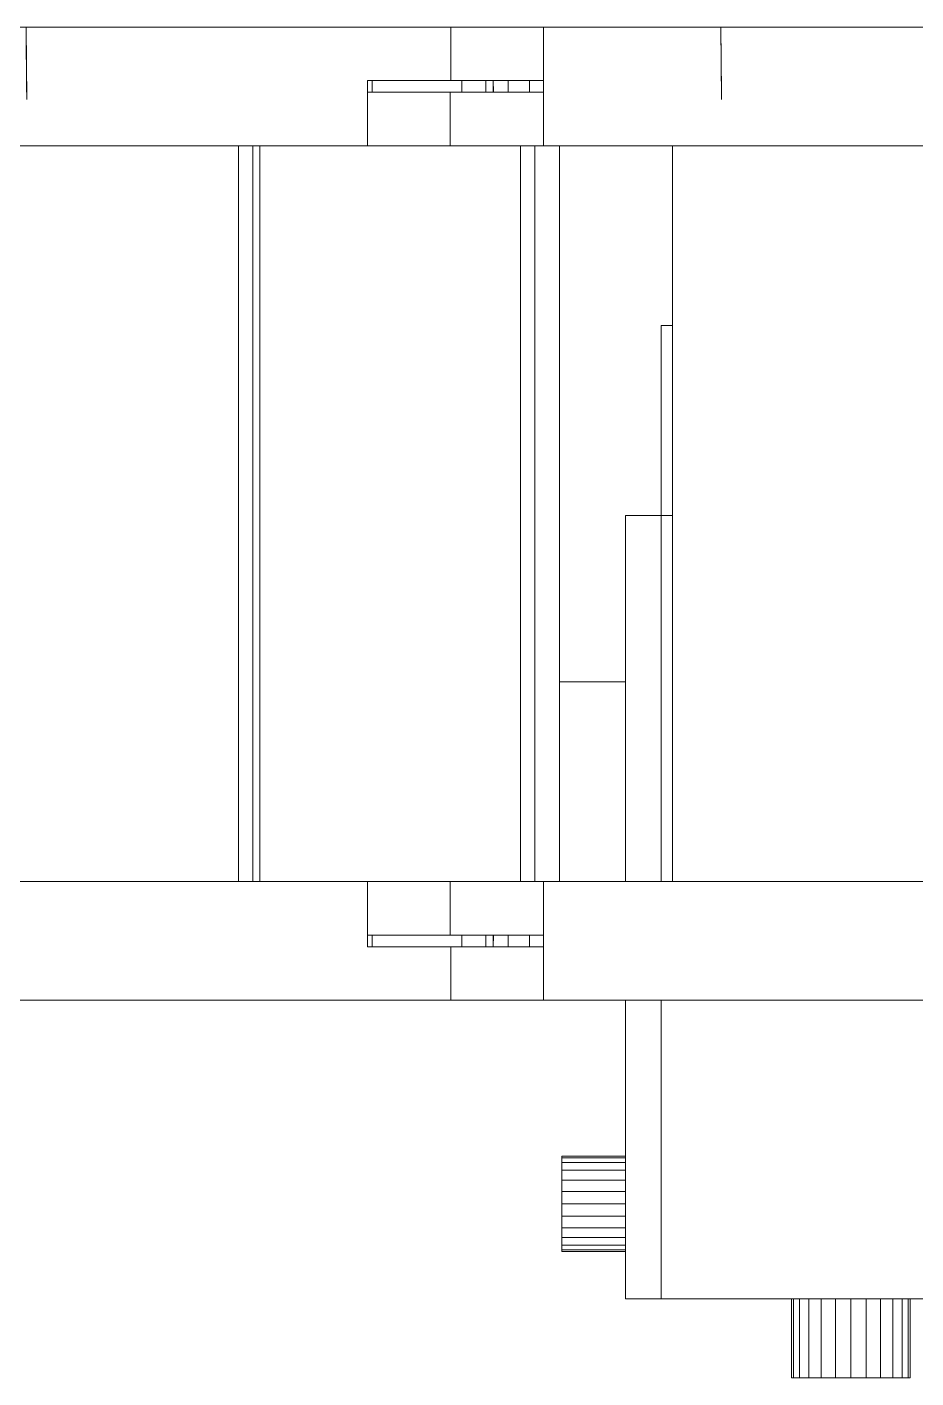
# Model space of a CAD drawing. Header units: inches. Extents: x -827 to 154, y -802 to 207.
# Drawn here: x -128.066 to -125.724, y -197.31 to -193.753 of the extents above; entities that cross this region are included whole.
import ezdxf

# ---------------------------------------------------------------- set-up
doc = ezdxf.new("R2010")
doc.units = ezdxf.units.IN
doc.header["$MEASUREMENT"] = 0
doc.layers.add('Layer0', color=7, linetype='Continuous', lineweight=9)
doc.layers.add('Shop_Sabre_RC-8_CNC_Router_skp', color=8, linetype='Continuous', lineweight=9)

# ---------------------------------------------------------------- blocks, each defined once
blk = doc.blocks.new('Shop_Sabre_RC-8_CNC_Router_skp_119-V47-Level 1')
at = {"layer": 'Layer0'}
blk.add_line((5.625, 0.3125), (5.625, 2.25), dxfattribs=at)
blk.add_line((5.625, 0.3125), (5.625, 2.25), dxfattribs=at)
blk = doc.blocks.new('Shop_Sabre_RC-8_CNC_Router_skp_121-V58-Level 1')
at = {"layer": 'Layer0'}
for p, q in [((25.7802, 2.5625), (26.0246, 2.5625)), ((26.0246, 2.5625), (25.7802, 2.5625)), ((26.0246, 2.5625), (27.6107, 2.5625)), ((26.0246, 2.5625), (27.6107, 2.5625)), ((26.0246, 2.5625), (26.0246, 2.4219)), ((26.0246, 2.5625), (26.0246, 2.4219)), ((27.6107, 2.5625), (27.6107, 2.4063)), ((27.6107, 2.4063), (27.6107, 2.5625)), ((25.7802, 2.4219), (26.0246, 2.4219)), ((25.7802, 2.4219), (26.0246, 2.4219)), ((25.8173, 2.3906), (25.8173, 2.4219)), ((25.8173, 2.4219), (25.8173, 2.3906)), ((25.8737, 2.4219), (25.8737, 2.3906)), ((25.8737, 2.3906), (25.8737, 2.4219)), ((25.913, 2.3906), (25.913, 2.4219)), ((25.913, 2.4219), (25.913, 2.3906)), ((25.9324, 2.3906), (25.9324, 2.4219)), ((25.9324, 2.4219), (25.9324, 2.3906)), ((25.9954, 2.4219), (25.9954, 2.3906)), ((25.9954, 2.4219), (25.9954, 2.3906)), ((26.0246, 2.4219), (26.2381, 2.4219)), ((26.0246, 2.4219), (26.2381, 2.4219)), ((26.2437, 2.4219), (26.0246, 2.4219)), ((26.2315, 2.3906), (26.2315, 2.4219)), ((26.2315, 2.3906), (26.2315, 2.4219)), ((26.2381, 2.4219), (26.2437, 2.4219)), ((26.2437, 2.4219), (26.2381, 2.4219)), ((26.2437, 2.4219), (26.2437, 2.3906)), ((26.2437, 2.4219), (26.2437, 2.3906)), ((27.6475, 2.3906), (27.6476, 2.4219)), ((27.6476, 2.4219), (27.6475, 2.3906)), ((27.7037, 2.3906), (27.7038, 2.4219)), ((27.7038, 2.4219), (27.7037, 2.3906)), ((27.7429, 2.4219), (27.7428, 2.3906)), ((27.7429, 2.4219), (27.7428, 2.3906)), ((27.7629, 2.4219), (27.7629, 2.3906)), ((26.2437, 2.3906), (26.2437, 2.25)), ((26.2437, 2.3906), (26.2437, 2.25)), ((27.6107, 2.3906), (27.6107, 2.4063)), ((27.6107, 2.4063), (27.6107, 2.3906)), ((27.6107, 2.3906), (27.8569, 2.3906)), ((27.6107, 2.3906), (27.6107, 2.3693)), ((27.8569, 2.3906), (27.6107, 2.3906)), ((27.6107, 2.3906), (27.6107, 2.3693)), ((27.8569, 2.25), (27.8569, 2.3906)), ((27.8569, 2.3906), (28.0742, 2.3906)), ((27.8569, 2.3906), (28.0742, 2.3906)), ((27.8569, 2.3906), (27.8569, 2.25)), ((27.6107, 2.25), (27.6107, 2.3693)), ((27.6107, 2.3693), (27.6107, 2.25)), ((27.6107, 2.3693), (27.6107, 2.25)), ((26.5966, 2.25), (26.2437, 2.25)), ((26.2437, 2.25), (26.5966, 2.25)), ((26.2437, 2.25), (27.6107, 2.25)), ((26.2437, 2.25), (27.2831, 2.25)), ((27.2831, 2.25), (26.5966, 2.25)), ((27.2831, 2.25), (26.5966, 2.25)), ((27.2831, 2.25), (27.6107, 2.25)), ((27.6107, 2.25), (27.2831, 2.25)), ((27.6107, 2.25), (27.8569, 2.25)), ((27.8569, 2.25), (27.6107, 2.25)), ((27.8569, 2.25), (28.0742, 2.25)), ((28.0742, 2.25), (27.8569, 2.25))]:
    blk.add_line(p, q, dxfattribs=at)
blk = doc.blocks.new('Shop_Sabre_RC-8_CNC_Router_skp_120-V59-Level 1')
at = {"layer": 'Layer0'}
for p, q in [((26.2437, 0.3125), (27.6107, 0.3125)), ((26.2437, 0.3125), (26.2437, 0.1719)), ((27.6107, 0.3125), (26.2437, 0.3125)), ((26.2437, 0.3125), (26.2437, 0.1719)), ((27.6107, 0.1932), (27.6107, 0.3125)), ((27.6107, 0.1932), (27.6107, 0.3125)), ((27.6107, 0.3125), (27.8569, 0.3125)), ((27.6107, 0.3125), (27.6107, 0.1932)), ((27.6107, 0.3125), (27.8569, 0.3125)), ((27.8569, 0.1719), (27.8569, 0.3125)), ((27.8569, 0.3125), (28.0742, 0.3125)), ((27.8569, 0.3125), (28.0742, 0.3125)), ((27.8569, 0.3125), (27.8569, 0.1719)), ((27.1433, 0), (27.1416, 0.1912)), ((27.6107, 0.1932), (27.6107, 0.1719)), ((27.6107, 0.1932), (27.6107, 0.1719)), ((25.8173, 0.1719), (25.8173, 0.1406)), ((25.8173, 0.1406), (25.8173, 0.1719)), ((25.8737, 0.1406), (25.8737, 0.1719)), ((25.8737, 0.1719), (25.8737, 0.1406)), ((25.913, 0.1719), (25.913, 0.1406)), ((25.913, 0.1719), (25.913, 0.1406)), ((25.9324, 0.1719), (25.9324, 0.1406)), ((25.9324, 0.1406), (25.9324, 0.1719)), ((25.9954, 0.1719), (25.9954, 0.1406)), ((25.9954, 0.1719), (25.9954, 0.1406)), ((26.2315, 0.1406), (26.2315, 0.1719)), ((26.2315, 0.1406), (26.2315, 0.1719)), ((26.2437, 0.1719), (26.2437, 0.1406)), ((26.2437, 0.1719), (26.2437, 0.1406)), ((27.1433, 0), (27.142, 0.1719)), ((27.6107, 0.1719), (27.6107, 0.1563)), ((27.6107, 0.1719), (27.8569, 0.1719)), ((27.6107, 0.1719), (27.6107, 0.1563)), ((27.8569, 0.1719), (27.6107, 0.1719)), ((27.6107, 0), (27.6107, 0.1563)), ((27.6107, 0.1563), (27.6107, 0)), ((27.6476, 0.1406), (27.6475, 0.1719)), ((27.6475, 0.1719), (27.6476, 0.1406)), ((27.7037, 0.1719), (27.7038, 0.1406)), ((27.7038, 0.1406), (27.7037, 0.1719)), ((27.7429, 0.1406), (27.7428, 0.1719)), ((27.7428, 0.1719), (27.7429, 0.1406)), ((27.7629, 0.1719), (27.7629, 0.1406)), ((27.8569, 0.1719), (28.0742, 0.1719)), ((28.0742, 0.1719), (27.8569, 0.1719)), ((25.7802, 0.1406), (26.0246, 0.1406)), ((26.0246, 0.1406), (25.7802, 0.1406)), ((26.0246, 0.1406), (26.2381, 0.1406)), ((26.2381, 0.1406), (26.0246, 0.1406)), ((26.0246, 0.1406), (26.0246, 0)), ((26.0246, 0.1406), (26.0246, 0)), ((26.2381, 0.1406), (26.2437, 0.1406)), ((26.2437, 0.1406), (26.2381, 0.1406)), ((25.7802, 0), (26.0246, 0)), ((25.7802, 0), (26.0246, 0)), ((27.6107, 0), (26.0246, 0)), ((26.0246, 0), (27.6107, 0))]:
    blk.add_line(p, q, dxfattribs=at)
blk = doc.blocks.new('Shop_Sabre_RC-8_CNC_Router_skp_119-V61-Level 1')
at = {"layer": 'Layer0'}
for p, q in [((23.9729, 2.25), (23.9729, 0.3125)), ((23.9729, 2.25), (23.9729, 0.3125)), ((24.0107, 0.3125), (24.0107, 2.25)), ((24.0107, 0.3125), (24.0107, 2.25)), ((24.6971, 2.25), (24.6971, 0.3125)), ((24.6971, 2.25), (24.6971, 0.3125)), ((24.7158, 2.25), (24.7158, 0.3125)), ((24.7158, 2.25), (24.7158, 0.3125)), ((24.7535, 0.3125), (24.7535, 2.25)), ((24.7535, 0.3125), (24.7535, 2.25)), ((25.44, 2.25), (25.44, 0.3125)), ((25.44, 2.25), (25.44, 0.3125))]:
    blk.add_line(p, q, dxfattribs=at)
for name in ['Shop_Sabre_RC-8_CNC_Router_skp_121-V58-Level 1', 'Shop_Sabre_RC-8_CNC_Router_skp_120-V59-Level 1']:
    blk.add_blockref(name, (-1.8305, 0))
blk = doc.blocks.new('Shop_Sabre_RC-8_CNC_Router_skp_121-V77-Level 1')
at = {"layer": 'Layer0'}
for p, q in [((3.9816, 2.5625), (4.081, 2.5625)), ((4.081, 2.5625), (3.9816, 2.5625)), ((4.081, 2.5625), (5.6672, 2.5625)), ((4.081, 2.5625), (5.6672, 2.5625)), ((4.081, 2.5625), (4.081, 2.4219)), ((4.081, 2.5625), (4.081, 2.4219)), ((5.6672, 2.5625), (5.6672, 2.4063)), ((5.6672, 2.4063), (5.6672, 2.5625)), ((3.9816, 2.4219), (4.081, 2.4219)), ((3.9816, 2.4219), (4.081, 2.4219)), ((3.9888, 2.3862), (3.9888, 2.4219)), ((3.9888, 2.4219), (3.9888, 2.3862)), ((4.0518, 2.4219), (4.0518, 2.3906)), ((4.0518, 2.4219), (4.0518, 2.3906)), ((4.081, 2.4219), (4.2945, 2.4219)), ((4.081, 2.4219), (4.2945, 2.4219)), ((4.3001, 2.4219), (4.081, 2.4219)), ((4.2879, 2.3906), (4.2879, 2.4219)), ((4.2879, 2.3906), (4.2879, 2.4219)), ((4.2945, 2.4219), (4.3001, 2.4219)), ((4.3001, 2.4219), (4.2945, 2.4219)), ((4.3001, 2.4219), (4.3001, 2.3906)), ((4.3001, 2.4219), (4.3001, 2.3906)), ((5.7039, 2.3906), (5.704, 2.4219)), ((5.704, 2.4219), (5.7039, 2.3906)), ((5.7601, 2.3906), (5.7602, 2.4219)), ((5.7602, 2.4219), (5.7601, 2.3906)), ((5.7993, 2.4219), (5.7992, 2.3906)), ((5.7993, 2.4219), (5.7992, 2.3906)), ((5.8193, 2.4219), (5.8193, 2.3906)), ((4.3001, 2.3906), (4.3001, 2.25)), ((4.3001, 2.3906), (4.3001, 2.25)), ((5.6672, 2.3906), (5.6672, 2.4063)), ((5.6672, 2.4063), (5.6672, 2.3906)), ((5.6672, 2.3906), (5.9133, 2.3906)), ((5.6672, 2.3906), (5.6672, 2.3693)), ((5.9133, 2.3906), (5.6672, 2.3906)), ((5.6672, 2.3906), (5.6672, 2.3693)), ((5.9133, 2.25), (5.9133, 2.3906)), ((5.9133, 2.3906), (6.1306, 2.3906)), ((5.9133, 2.3906), (6.1306, 2.3906)), ((5.9133, 2.3906), (5.9133, 2.25)), ((5.6672, 2.25), (5.6672, 2.3693)), ((5.6672, 2.3693), (5.6672, 2.25)), ((5.6672, 2.3693), (5.6672, 2.25)), ((4.653, 2.25), (4.3001, 2.25)), ((4.3001, 2.25), (4.653, 2.25)), ((4.3001, 2.25), (5.6672, 2.25)), ((4.3001, 2.25), (5.3395, 2.25)), ((5.3395, 2.25), (4.653, 2.25)), ((5.3395, 2.25), (4.653, 2.25)), ((5.3395, 2.25), (5.6672, 2.25)), ((5.6672, 2.25), (5.3395, 2.25)), ((5.6672, 2.25), (5.9133, 2.25)), ((5.9133, 2.25), (5.6672, 2.25)), ((5.9133, 2.25), (6.1306, 2.25)), ((6.1306, 2.25), (5.9133, 2.25))]:
    blk.add_line(p, q, dxfattribs=at)
blk = doc.blocks.new('Shop_Sabre_RC-8_CNC_Router_skp_120-V78-Level 1')
at = {"layer": 'Layer0'}
for p, q in [((4.3001, 0.3125), (5.6672, 0.3125)), ((4.3001, 0.3125), (4.3001, 0.1719)), ((5.6672, 0.3125), (4.3001, 0.3125)), ((4.3001, 0.3125), (4.3001, 0.1719)), ((5.6672, 0.1932), (5.6672, 0.3125)), ((5.6672, 0.1932), (5.6672, 0.3125)), ((5.6672, 0.3125), (5.9133, 0.3125)), ((5.6672, 0.3125), (5.6672, 0.1932)), ((5.6672, 0.3125), (5.9133, 0.3125)), ((5.9133, 0.1719), (5.9133, 0.3125)), ((5.9133, 0.3125), (6.1306, 0.3125)), ((5.9133, 0.3125), (6.1306, 0.3125)), ((5.9133, 0.3125), (5.9133, 0.1719)), ((5.1998, 0), (5.198, 0.1912)), ((5.6672, 0.1932), (5.6672, 0.1719)), ((5.6672, 0.1932), (5.6672, 0.1719)), ((3.9888, 0.1719), (3.9888, 0.1406)), ((3.9888, 0.1406), (3.9888, 0.1719)), ((4.0518, 0.1719), (4.0518, 0.1406)), ((4.0518, 0.1719), (4.0518, 0.1406)), ((4.2879, 0.1406), (4.2879, 0.1719)), ((4.2879, 0.1406), (4.2879, 0.1719)), ((4.3001, 0.1719), (4.3001, 0.1406)), ((4.3001, 0.1719), (4.3001, 0.1406)), ((5.1998, 0), (5.1984, 0.1719)), ((5.6672, 0.1719), (5.6672, 0.1563)), ((5.6672, 0.1719), (5.9133, 0.1719)), ((5.6672, 0.1719), (5.6672, 0.1563)), ((5.9133, 0.1719), (5.6672, 0.1719)), ((5.6672, 0), (5.6672, 0.1563)), ((5.6672, 0.1563), (5.6672, 0)), ((5.704, 0.1406), (5.7039, 0.1719)), ((5.7039, 0.1719), (5.704, 0.1406)), ((5.7601, 0.1719), (5.7602, 0.1406)), ((5.7602, 0.1406), (5.7601, 0.1719)), ((5.7993, 0.1406), (5.7992, 0.1719)), ((5.7992, 0.1719), (5.7993, 0.1406)), ((5.8193, 0.1719), (5.8193, 0.1406)), ((5.9133, 0.1719), (6.1306, 0.1719)), ((6.1306, 0.1719), (5.9133, 0.1719)), ((3.9816, 0.1406), (4.081, 0.1406)), ((4.081, 0.1406), (3.9816, 0.1406)), ((4.081, 0.1406), (4.2945, 0.1406)), ((4.2945, 0.1406), (4.081, 0.1406)), ((4.081, 0.1406), (4.081, 0)), ((4.081, 0.1406), (4.081, 0)), ((4.2945, 0.1406), (4.3001, 0.1406)), ((4.3001, 0.1406), (4.2945, 0.1406)), ((3.9816, 0), (4.081, 0)), ((3.9816, 0), (4.081, 0)), ((5.6672, 0), (4.081, 0)), ((4.081, 0), (5.6672, 0))]:
    blk.add_line(p, q, dxfattribs=at)
blk = doc.blocks.new('Shop_Sabre_RC-8_CNC_Router_skp_119-V79-Level 1')
at = {"layer": 'Layer0'}
for p, q in [((3.8599, 2.25), (3.8599, 0.3125)), ((3.8599, 2.25), (3.8599, 0.3125)), ((3.8976, 0.3125), (3.8976, 2.25)), ((3.8976, 0.3125), (3.8976, 2.25)), ((4.5841, 2.25), (4.5841, 0.3125)), ((4.5841, 2.25), (4.5841, 0.3125)), ((4.6027, 2.25), (4.6027, 0.3125)), ((4.6027, 2.25), (4.6027, 0.3125)), ((4.6405, 0.3125), (4.6405, 2.25)), ((4.6405, 0.3125), (4.6405, 2.25)), ((5.3269, 2.25), (5.3269, 0.3125)), ((5.3269, 2.25), (5.3269, 0.3125))]:
    blk.add_line(p, q, dxfattribs=at)
for name in ['Shop_Sabre_RC-8_CNC_Router_skp_121-V77-Level 1', 'Shop_Sabre_RC-8_CNC_Router_skp_120-V78-Level 1']:
    blk.add_blockref(name, (0, 0))
blk = doc.blocks.new('Shop_Sabre_RC-8_CNC_Router_skp_157-402896-Level 1')
for name, p in [('Shop_Sabre_RC-8_CNC_Router_skp_119-V79-Level 1', (0, 0)), ('Shop_Sabre_RC-8_CNC_Router_skp_119-V61-Level 1', (-18.2826, 0))]:
    blk.add_blockref(name, p)
blk = doc.blocks.new('Shop_Sabre_RC-8_CNC_Router_skp_156-402895-Level 1')
for name in ['Shop_Sabre_RC-8_CNC_Router_skp_157-402896-Level 1', 'Shop_Sabre_RC-8_CNC_Router_skp_119-V47-Level 1']:
    blk.add_blockref(name, (0, 0))
blk = doc.blocks.new('Shop_Sabre_RC-8_CNC_Router_skp_148-402887-Level 1')
at = {"layer": 'Layer0'}
blk.add_line((46.17, 0), (46.3438, 0), dxfattribs=at)
blk.add_line((46.17, 0), (46.3438, 0), dxfattribs=at)
blk = doc.blocks.new('Shop_Sabre_RC-8_CNC_Router_skp_62-V124-Level 1')
at = {"layer": 'Layer0'}
for p, q in [((11.8438, 2.2706), (11.75, 2.2706)), ((11.8438, 2.2706), (11.75, 2.2706)), ((11.8438, 2.2706), (11.8438, 1.3069)), ((11.8438, 2.2706), (11.8438, 1.3069)), ((11.8438, 0.9944), (11.8438, 0.2081)), ((11.8438, 0.9944), (11.8438, 0.2081)), ((11.75, 0.2081), (11.8438, 0.2081)), ((11.75, 0.2081), (11.8438, 0.2081))]:
    blk.add_line(p, q, dxfattribs=at)
blk = doc.blocks.new('Shop_Sabre_RC-8_CNC_Router_skp_61-V125-Level 1')
at = {"layer": 'Layer0'}
for p, q in [((11.75, 2.2706), (11.7194, 2.2706)), ((11.75, 2.2706), (11.7194, 2.2706)), ((11.75, 2.2706), (11.75, 1.3069)), ((11.75, 2.2706), (11.75, 1.3069)), ((11.75, 0.9944), (11.75, 0.2081)), ((11.75, 0.9944), (11.75, 0.2081)), ((7.375, 0.2081), (11.75, 0.2081)), ((7.375, 0.2081), (11.75, 0.2081))]:
    blk.add_line(p, q, dxfattribs=at)
blk = doc.blocks.new('Shop_Sabre_RC-8_CNC_Router_skp_58-402797-Level 1')
at = {"layer": 'Layer0'}
for p, q in [((8, 2.2706), (8, 2.7706)), ((8.3912, 2.7706), (8, 2.7706)), ((8, 2.2706), (8, 2.7706)), ((8.3912, 2.7706), (8, 2.7706)), ((9.2495, 2.7706), (9.0769, 2.7706)), ((9.2495, 2.7706), (9.0769, 2.7706)), ((9.3683, 2.7706), (9.3433, 2.7706)), ((9.3683, 2.7706), (9.3433, 2.7706)), ((10.2524, 2.7706), (10.054, 2.7706)), ((10.2524, 2.7706), (10.054, 2.7706)), ((11.75, 2.7706), (11.7194, 2.7706)), ((11.75, 2.7706), (11.7194, 2.7706)), ((11.75, 2.7706), (11.75, 2.2706)), ((11.75, 2.7706), (11.75, 2.2706))]:
    blk.add_line(p, q, dxfattribs=at)
blk = doc.blocks.new('Shop_Sabre_RC-8_CNC_Router_skp_68-402807-Level 1')
for name in ['Shop_Sabre_RC-8_CNC_Router_skp_58-402797-Level 1', 'Shop_Sabre_RC-8_CNC_Router_skp_61-V125-Level 1', 'Shop_Sabre_RC-8_CNC_Router_skp_62-V124-Level 1']:
    blk.add_blockref(name, (0, 0))
blk = doc.blocks.new('Shop_Sabre_RC-8_CNC_Router_skp_55-402794-Level 1')
at = {"layer": 'Layer0'}
for p, q in [((0.253, 0), (0.253, 0.1672)), ((0.253, 0.1672), (0.253, 0)), ((0.5039, 0), (0.5039, 0.1672)), ((0.5039, 0.1672), (0.5039, 0)), ((0.2573, 0), (0.253, 0)), ((0.2573, 0), (0.253, 0)), ((0.253, 0), (0.2573, 0)), ((0.2573, 0), (0.253, 0)), ((0.4996, 0), (0.5039, 0)), ((0.4996, 0), (0.5039, 0)), ((0.5039, 0), (0.4996, 0)), ((0.4996, 0), (0.5039, 0))]:
    blk.add_line(p, q, dxfattribs=at)
blk = doc.blocks.new('Shop_Sabre_RC-8_CNC_Router_skp_54-V127-Level 1')
at = {"layer": 'Layer0'}
for p, q in [((11, 0.2081), (11, 0)), ((11, 0.2081), (11, 0)), ((11.0053, 0), (11.0053, 0.2081)), ((11.0053, 0.2081), (11.0053, 0)), ((11.0209, 0), (11.0209, 0.2081)), ((11.0209, 0.2081), (11.0209, 0)), ((11.0457, 0), (11.0457, 0.2081)), ((11.0457, 0), (11.0457, 0.2081)), ((11.0781, 0.2081), (11.0781, 0)), ((11.0781, 0), (11.0781, 0.2081)), ((11.1157, 0.2081), (11.1157, 0)), ((11.1157, 0.2081), (11.1157, 0)), ((11.1562, 0), (11.1562, 0.2081)), ((11.1562, 0), (11.1562, 0.2081)), ((11.1966, 0.2081), (11.1966, 0)), ((11.1966, 0), (11.1966, 0.2081)), ((11.2342, 0.2081), (11.2342, 0)), ((11.2342, 0.2081), (11.2342, 0)), ((11.2666, 0), (11.2666, 0.2081)), ((11.2666, 0.2081), (11.2666, 0)), ((11.2914, 0), (11.2914, 0.2081)), ((11.2914, 0.2081), (11.2914, 0)), ((11.307, 0.2081), (11.307, 0)), ((11.307, 0), (11.307, 0.2081)), ((11.3123, 0), (11.3123, 0.2081)), ((11.3123, 0.2081), (11.3123, 0)), ((11.0053, 0), (11, 0)), ((11.0053, 0), (11, 0)), ((11.0053, 0), (11, 0)), ((11.0053, 0), (11, 0)), ((11.0053, 0), (11.0209, 0)), ((11.0209, 0), (11.0053, 0)), ((11.0209, 0), (11.0457, 0)), ((11.0457, 0), (11.0209, 0)), ((11.0457, 0), (11.0781, 0)), ((11.0457, 0), (11.0781, 0)), ((11.0781, 0), (11.1157, 0)), ((11.0781, 0), (11.1157, 0)), ((11.1157, 0), (11.1562, 0)), ((11.1562, 0), (11.1157, 0)), ((11.1562, 0), (11.1966, 0)), ((11.1562, 0), (11.1966, 0)), ((11.1966, 0), (11.2342, 0)), ((11.1966, 0), (11.2342, 0)), ((11.2342, 0), (11.2666, 0)), ((11.2666, 0), (11.2342, 0)), ((11.2666, 0), (11.2914, 0)), ((11.2914, 0), (11.2666, 0)), ((11.2914, 0), (11.307, 0)), ((11.307, 0), (11.2914, 0)), ((11.307, 0), (11.3123, 0)), ((11.307, 0), (11.3123, 0)), ((11.3123, 0), (11.307, 0)), ((11.307, 0), (11.3123, 0))]:
    blk.add_line(p, q, dxfattribs=at)
blk = doc.blocks.new('Shop_Sabre_RC-8_CNC_Router_skp_55-V88-Level 1')
at = {"layer": 'Layer0'}
for p, q in [((0.253, 0), (0.253, 0.1672)), ((0.253, 0.1672), (0.253, 0)), ((0.2573, 0), (0.2573, 0.1672)), ((0.2573, 0.1672), (0.2573, 0)), ((0.2698, 0), (0.2698, 0.1672)), ((0.2698, 0.1672), (0.2698, 0)), ((0.2897, 0), (0.2897, 0.1672)), ((0.2897, 0), (0.2897, 0.1672)), ((0.3157, 0.1672), (0.3157, 0)), ((0.3157, 0), (0.3157, 0.1672)), ((0.346, 0.1672), (0.346, 0)), ((0.346, 0), (0.346, 0.1672)), ((0.3784, 0.1672), (0.3784, 0)), ((0.3784, 0), (0.3784, 0.1672)), ((0.4109, 0.1672), (0.4109, 0)), ((0.4109, 0), (0.4109, 0.1672)), ((0.4412, 0.1672), (0.4412, 0)), ((0.4412, 0), (0.4412, 0.1672)), ((0.4671, 0.1672), (0.4671, 0)), ((0.4671, 0.1672), (0.4671, 0)), ((0.4871, 0), (0.4871, 0.1672)), ((0.4871, 0), (0.4871, 0.1672)), ((0.4996, 0.1672), (0.4996, 0)), ((0.4996, 0.1672), (0.4996, 0)), ((0.5039, 0), (0.5039, 0.1672)), ((0.5039, 0.1672), (0.5039, 0)), ((0.2573, 0), (0.253, 0)), ((0.2573, 0), (0.253, 0)), ((0.253, 0), (0.2573, 0)), ((0.2573, 0), (0.253, 0)), ((0.2573, 0), (0.2698, 0)), ((0.2698, 0), (0.2573, 0)), ((0.2698, 0), (0.2897, 0)), ((0.2897, 0), (0.2698, 0)), ((0.2897, 0), (0.3157, 0)), ((0.2897, 0), (0.3157, 0)), ((0.3157, 0), (0.346, 0)), ((0.3157, 0), (0.346, 0)), ((0.346, 0), (0.3784, 0)), ((0.346, 0), (0.3784, 0)), ((0.3784, 0), (0.4109, 0)), ((0.3784, 0), (0.4109, 0)), ((0.4109, 0), (0.4412, 0)), ((0.4109, 0), (0.4412, 0)), ((0.4412, 0), (0.4671, 0)), ((0.4412, 0), (0.4671, 0)), ((0.4671, 0), (0.4871, 0)), ((0.4871, 0), (0.4671, 0)), ((0.4871, 0), (0.4996, 0)), ((0.4871, 0), (0.4996, 0)), ((0.4996, 0), (0.5039, 0)), ((0.4996, 0), (0.5039, 0)), ((0.5039, 0), (0.4996, 0)), ((0.4996, 0), (0.5039, 0))]:
    blk.add_line(p, q, dxfattribs=at)
blk = doc.blocks.new('Shop_Sabre_RC-8_CNC_Router_skp_53-V129-Level 1')
at = {"rotation": 90.0000000000012}
for name in ['Shop_Sabre_RC-8_CNC_Router_skp_55-402794-Level 1', 'Shop_Sabre_RC-8_CNC_Router_skp_55-V88-Level 1']:
    blk.add_blockref(name, (11.9171, 0.0797), dxfattribs=at)
blk.add_blockref('Shop_Sabre_RC-8_CNC_Router_skp_54-V127-Level 1', (0, 0))
blk = doc.blocks.new('Shop_Sabre_RC-8_CNC_Router_skp_67-402806-Level 1')
for name, p in [('Shop_Sabre_RC-8_CNC_Router_skp_68-402807-Level 1', (0, 0)), ('Shop_Sabre_RC-8_CNC_Router_skp_53-V129-Level 1', (0.0938, 0))]:
    blk.add_blockref(name, p)
blk = doc.blocks.new('Shop_Sabre_RC-8_CNC_Router_skp_66-402805-Level 1')
blk.add_blockref('Shop_Sabre_RC-8_CNC_Router_skp_67-402806-Level 1', (0, 3.5732))
blk = doc.blocks.new('Shop_Sabre_RC-8_CNC_Router_skp_27-402766-Level 1')
at = {"extrusion": (0, 0, -1), "zscale": -1, "rotation": 180}
blk.add_blockref('Shop_Sabre_RC-8_CNC_Router_skp_66-402805-Level 1', (-4.125, 76.4375), dxfattribs=at)
blk = doc.blocks.new('Shop_Sabre_RC-8_CNC_Router_skp_1-402740-Level 1')
for name, p in [('Shop_Sabre_RC-8_CNC_Router_skp_27-402766-Level 1', (46.125, -8.2188)), ('Shop_Sabre_RC-8_CNC_Router_skp_156-402895-Level 1', (56.6425, 61.0887))]:
    blk.add_blockref(name, p)
at = {"rotation": 180}
blk.add_blockref('Shop_Sabre_RC-8_CNC_Router_skp_148-402887-Level 1', (108.4375, 62.8125), dxfattribs=at)
blk = doc.blocks.new('Shop_Sabre_RC-8_CNC_Router_skp-402726-Level 1')
blk.add_blockref('Shop_Sabre_RC-8_CNC_Router_skp_1-402740-Level 1', (0, 0))

msp = doc.modelspace()

# ---------------------------------------------------------------- block references
at = {"layer": 'Shop_Sabre_RC-8_CNC_Router_skp', "color": 7, "rotation": 180}
msp.add_blockref('Shop_Sabre_RC-8_CNC_Router_skp-402726-Level 1', (-64.395614, -132.663924), dxfattribs=at)

doc.saveas('drawing.dxf')
